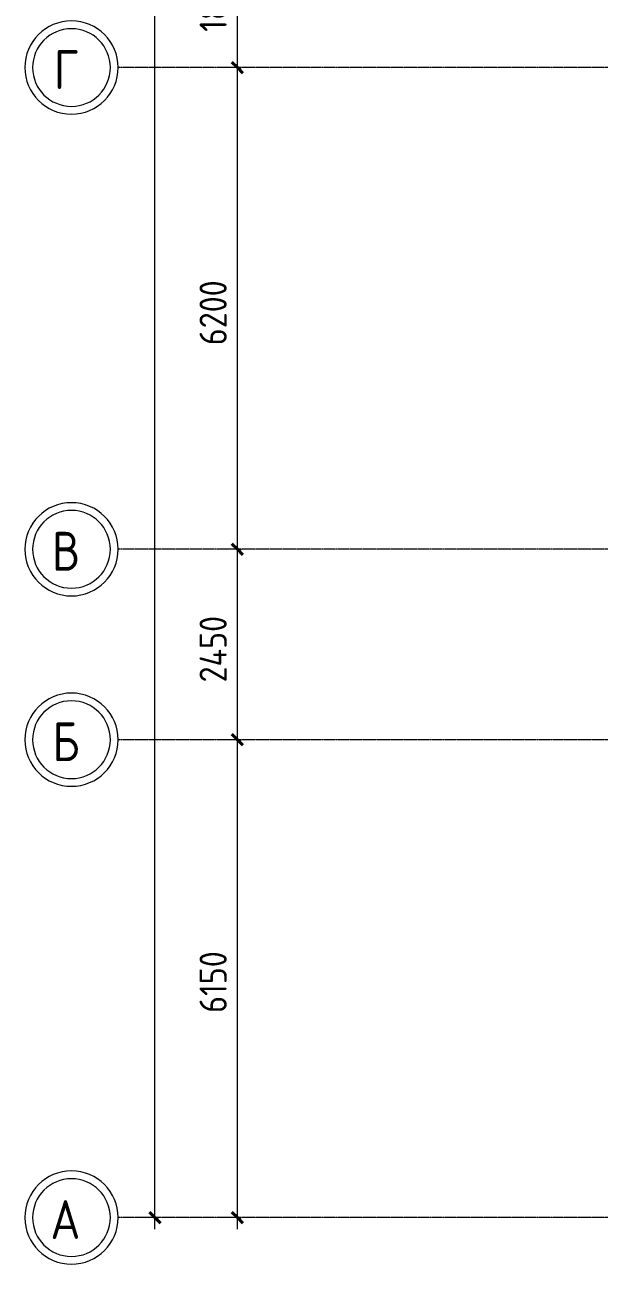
# Model space of a CAD drawing. Header units: millimetres. Extents: x -215207 to 92095, y -30385 to 123050.
# Drawn here: x -215207 to -207819, y -16159 to -209 of the extents above; entities that cross this region are included whole.
import ezdxf

# ---------------------------------------------------------------- set-up
doc = ezdxf.new("R2010")
doc.units = ezdxf.units.MM
doc.linetypes.add('ADSK_Линия сетки', pattern=[25, 20, -2.5, 0, -2.5])
doc.layers.add('Оси', color=7, linetype='Continuous', lineweight=9)
doc.layers.add('Размеры', color=7, linetype='Continuous', lineweight=9)
doc.styles.add('GOST Common_2', font='GOST_Common.ttf', dxfattribs={"width": 0.9, "height": 90})
doc.styles.add('GOST Common_4', font='GOST_Common.ttf', dxfattribs={"width": 0.9, "height": 3.5})

# ---------------------------------------------------------------- blocks, each defined once
blk = doc.blocks.new('1 этаж 21082025')
at = {"layer": 'Оси', "linetype": 'ADSK_Линия сетки'}
for p, q in [((62867, -32200), (-14072, -32200)), ((62867, -38400), (-14072, -38400)), ((62867, -40850), (-14072, -40850)), ((62867, -47000), (-14072, -47000))]:
    blk.add_line(p, q, dxfattribs=at)
at = {"layer": 'Оси', "lineweight": 20}
for centre, radius, start, end in [((-14672, -32200), 600, 90, 270), ((-14672, -32200), 500, 90, 270), ((-14672, -32200), 600, 270, 90), ((-14672, -32200), 500, 270, 90), ((-14672, -38400), 600, 90, 270), ((-14672, -38400), 600, 270, 90), ((-14672, -38400), 500, 90, 270), ((-14672, -38400), 500, 270, 90), ((-14672, -40850), 600, 90, 270), ((-14672, -40850), 500, 90, 270), ((-14672, -40850), 600, 270, 90), ((-14672, -40850), 500, 270, 90), ((-14672, -47000), 600, 90, 270), ((-14672, -47000), 600, 270, 90), ((-14672, -47000), 500, 90, 270), ((-14672, -47000), 500, 270, 90)]:
    blk.add_arc(centre, radius, start, end, dxfattribs=at)
at = {"layer": 'Размеры', "lineweight": 20}
for p, q in [((-13600, -47150), (-13600, 150)), ((-12537, -32200), (-12537, -30400)), ((-12537, -32200), (-12687, -32200)), ((-12537, -32200), (-12687, -32200)), ((-12537, -38400), (-12537, -32200)), ((-12537, -32200), (-12487, -32200)), ((-12537, -32200), (-12487, -32200)), ((-12537, -38400), (-12687, -38400)), ((-12537, -38400), (-12687, -38400)), ((-12537, -40850), (-12537, -38400)), ((-12537, -38400), (-12487, -38400)), ((-12537, -38400), (-12487, -38400)), ((-12537, -40850), (-12687, -40850)), ((-12537, -40850), (-12687, -40850)), ((-12537, -47150), (-12537, -40850)), ((-12537, -40850), (-12487, -40850)), ((-12537, -40850), (-12487, -40850)), ((-13600, -47000), (-13750, -47000)), ((-13600, -47000), (-13550, -47000)), ((-12537, -47000), (-12687, -47000)), ((-12537, -47000), (-12487, -47000))]:
    blk.add_line(p, q, dxfattribs=at)
at = {"layer": 'Размеры', "lineweight": 40}
for p, q in [((-12537, -32200), (-12608, -32129)), ((-12537, -32200), (-12608, -32129)), ((-12537, -32200), (-12466, -32271)), ((-12537, -32200), (-12466, -32271)), ((-12537, -38400), (-12608, -38329)), ((-12537, -38400), (-12608, -38329)), ((-12537, -38400), (-12466, -38471)), ((-12537, -38400), (-12466, -38471)), ((-12537, -40850), (-12608, -40779)), ((-12537, -40850), (-12608, -40779)), ((-12537, -40850), (-12466, -40921)), ((-12537, -40850), (-12466, -40921)), ((-13600, -47000), (-13670, -46929)), ((-13600, -47000), (-13529, -47071)), ((-12537, -47000), (-12608, -46929)), ((-12537, -47000), (-12466, -47071))]:
    blk.add_line(p, q, dxfattribs=at)
at = {"layer": 'Оси', "style": 'GOST Common_2', "width": 0.9}
for s, p in [('Г', (-14899, -32475)), ('В', (-14923, -38675)), ('Б', (-14919, -41125)), ('А', (-14943, -47275))]:
    blk.add_text(s, height=500, dxfattribs=at).set_placement(p)
at = {"layer": 'Размеры', "style": 'GOST Common_4', "width": 0.9}
for s, p in [('1800', (-12675, -31740)), ('6200', (-12675, -35773)), ('2450', (-12675, -40113)), ('6150', (-12675, -44365))]:
    blk.add_text(s, height=350, rotation=90, dxfattribs=at).set_placement(p)

msp = doc.modelspace()

# ---------------------------------------------------------------- block references
msp.add_blockref('1 этаж 21082025', (-199934.8, 31441.4))

doc.saveas('drawing.dxf')
